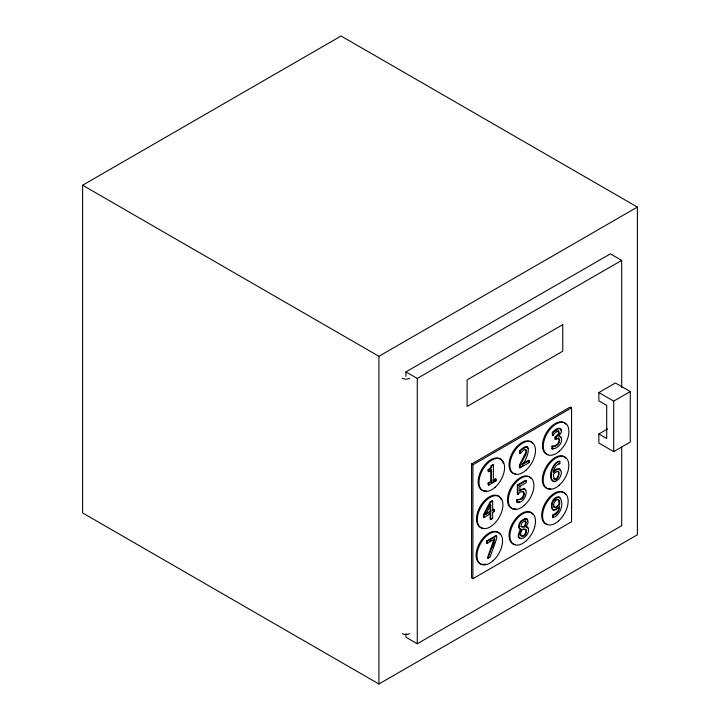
<?xml version="1.0" encoding="UTF-8"?>
<svg xmlns="http://www.w3.org/2000/svg" width="720" height="720" viewBox="0 0 720 720"><rect width="100%" height="100%" fill="white"/><g stroke="black" fill="none" stroke-linecap="round" stroke-linejoin="round"><path stroke-width="1.08" d="M493.362 480.645L493.362 464.967L492.768 464.625L491.202 465.525L490.374 467.928L488.097 469.755L488.097 471.339L488.691 471.681L491.418 470.106L491.418 481.761L488.691 483.345L488.097 482.994L488.097 484.776L488.691 485.118L496.035 480.879L496.035 479.097L495.441 478.755L492.768 480.303L493.362 480.645L496.035 479.097M493.362 464.967L491.796 465.876L490.968 468.27L488.691 470.097L488.691 471.681M558.792 507.474C559.611 512.856 552.267 513.387 552.546 517.347L553.14 517.689C560.601 515.196 565.2 501.912 558.702 496.845C548.478 496.62 549.495 518.778 559.521 506.421C559.566 510.129 556.776 515.934 552.546 515.115M492.804 547.416L494.613 542.259M494.298 538.596L487.395 557.928L487.989 558.27L490.14 557.028L496.656 538.479L496.656 535.878L496.062 535.536L486.504 541.053L486.504 543.096L487.098 543.438L494.892 538.947L487.989 558.27M490.716 504.945L485.64 514.674L490.716 511.74L490.716 504.945L490.122 504.603L490.122 511.398L485.892 513.846M490.716 513.612L490.122 513.27L490.122 519.255L490.716 519.597L490.716 513.612L484.065 517.455L483.471 517.113L483.471 514.656L490.203 501.813L492.066 500.733L492.66 501.084L492.66 510.624L492.066 510.282L493.857 509.247L494.451 509.589L494.451 511.461L492.66 512.496L492.066 512.145M484.065 517.455L484.065 515.007L490.797 502.155L492.66 501.084M522.234 463.95L528.714 460.206L529.308 460.548L529.308 462.546L520.011 467.91L519.417 467.568L519.417 465.129L525.861 452.376L525.825 449.748L524.466 449.1M520.011 467.91L520.011 465.471L525.987 454.329L526.617 451.251L525.879 449.496C522.981 448.641 521.811 453.663 519.732 453.159L519.732 450.684C533.673 437.652 527.814 459.774 521.901 464.823L529.308 460.548M519.732 453.159L520.479 452.25M527.112 527.103L525.951 526.905L528.102 522.729L527.553 519.363L524.97 518.571L521.325 520.695A6.12 3.537 -60 0 0 519.3 523.539L518.58 526.527L519.12 528.435C524.727 528.795 513.783 538.155 521.676 538.65C526.104 537.534 530.073 531.963 527.949 527.553L526.509 526.752M553.077 435.123L555.642 432.279L558.576 430.974L559.359 432.396L558.882 434.43L556.29 437.094L555.03 437.13L555.03 439.074L555.624 439.416L558.747 438.228C561.933 441.837 556.11 448.236 551.952 446.13L551.952 448.596L552.546 448.938C558.09 448.821 564.03 441.594 560.646 436.599C555.696 437.355 563.868 432.207 561.069 429.309C558.333 426.24 554.346 430.344 552.366 432.387L552.366 434.853L553.077 435.123L552.366 434.853M553.356 471.798C556.065 466.155 563.688 469.359 560.772 475.227A6.777 3.915 -60 0 1 559.026 478.836C547.128 490.671 550.431 461.637 559.854 461.448L559.854 463.68C555.714 464.4 553.626 468.891 553.464 472.725L556.596 469.701L559.521 469.035M552.96 435.195L552.96 432.729L556.893 429.381L560.061 428.535L560.808 430.632M520.326 453.501L520.326 451.026L522.063 449.316L525.177 447.255L527.481 447.129M554.895 500.31L556.02 499.41M557.388 507.888L555.795 509.103M519.291 485.973L519.885 486.315L526.194 482.679L526.194 480.627L525.6 480.285L517.338 485.055L517.338 494.019L517.932 494.361C520.812 489.906 526.842 491.382 523.467 496.881C522.621 501.561 515.259 497.646 516.726 502.182L517.32 502.524C525.942 503.874 531.126 483.012 519.291 490.599L519.885 490.941L523.206 489.159L524.745 489.132M82.611 185.22L341.073 36L637.389 207.072L637.389 534.78L378.927 684L82.611 512.928L82.611 185.22L378.927 356.292L637.389 207.072M405.945 376.389L405.945 371.889L610.371 253.863L621.693 260.406L621.693 387.441M405.945 371.889L417.276 378.432L621.693 260.406M471.555 464.013L570.204 407.052L571.554 407.835L571.554 521.748L472.896 578.7L471.555 577.926L471.555 464.013L472.896 464.787L571.554 407.835M598.86 433.953L606.699 438.48L606.699 405.414L598.86 400.887L598.86 392.553L615.42 382.995L630.27 391.572L630.27 442.062L613.71 451.62L598.86 443.043L598.86 433.953L607.626 428.886M598.86 392.553L613.71 401.13L630.27 391.572M555.03 437.13L558.288 434.088L558.549 431.055M555.03 439.074L557.145 437.985M488.097 482.994L490.824 481.419L491.418 481.761M551.952 446.13C556.137 446.949 560.592 442.035 558.531 438.084M491.769 482.652L494.523 481.059M519.417 467.568L523.134 465.426M517.338 485.055L517.932 485.406L526.194 480.627M558.378 463.527L559.26 463.338M559.764 463.734L559.17 463.392M492.66 510.624L494.451 509.589M516.726 499.716L517.455 499.977M490.716 519.597L492.66 518.472L492.66 512.496M486.504 541.053L487.098 541.395L496.656 535.878M489.429 541.413L491.373 540.288M405.945 633.834L405.945 637.209L417.276 643.752L621.693 525.726L621.693 447.03M556.137 431.154L557.127 430.695M518.535 501.849L519.597 501.444M554.805 481.419C545.958 480.456 552.276 462.348 559.26 461.106L559.854 461.448M551.952 448.596L553.824 448.272M554.265 509.778L552.879 509.76M523.269 528.939L526.185 529.704C528.219 538.641 516.051 538.2 522.576 529.416L525.654 529.38M521.082 538.308C514.26 538.389 521.829 529.245 519.795 528.903M554.328 507.429L556.236 506.934L558.945 504.414L558.702 500.562L557.919 499.293M516.861 499.635C521.136 500.436 525.069 495.351 523.161 491.481M559.044 436.077L560.808 437.103M527.013 519.012L524.691 519.183L521.919 521.037A6.12 3.537 -60 0 0 519.894 523.881L519.174 526.869L519.714 528.786M521.073 535.932C524.259 536.868 526.905 532.035 525.591 529.362M552.366 432.387L552.96 432.729M519.732 450.684L520.326 451.026M519.84 453.096L520.434 453.438M528.714 462.204L529.308 462.546M519.417 465.129L520.011 465.471M491.202 465.525L491.796 465.876M491.418 470.106L490.824 469.764L490.824 481.419M488.097 469.755L488.691 470.097M495.441 480.537L496.035 480.879M552.645 515.052L553.239 515.394M490.203 501.813L490.797 502.155M493.857 511.119L494.451 511.461M490.122 511.398L490.716 511.74M520.767 529.119L521.361 529.533M492.066 518.13L492.66 518.472M483.471 514.656L484.065 515.007M560.07 497.835L559.377 497.133C553.86 497.43 550.08 505.053 552.762 509.706M553.482 478.674C556.947 481.095 559.944 473.949 557.946 471.321M524.997 520.749L525.591 523.359L524.16 526.671L521.415 526.653A3.051 1.764 -60 0 1 520.965 526.347M524.808 489.141L525.591 490.725M526.959 519.021L527.652 521.136M559.647 469.098L560.466 470.844M554.454 507.474C550.953 501.885 561.114 494.514 559.539 504.756L555.795 507.753L553.86 507.132L553.293 504.981M527.409 447.192L528.012 448.596M527.355 527.211L527.859 528.084M520.245 533.799L520.452 535.122M613.71 401.13L613.71 451.62M555.624 437.481L555.624 439.416M553.14 515.457L553.14 517.689M552.546 446.472L552.546 448.938M519.885 486.315L519.885 490.941M517.932 485.406L517.932 494.361M517.32 500.058L517.32 502.524M488.691 483.345L488.691 485.118M487.098 541.395L487.098 543.438M472.896 464.787L472.896 578.7M417.276 378.432L417.276 643.752M378.927 356.292L378.927 684M486.54 490.824A18.09 10.449 -60 0 1 482.274 468.522A18.09 10.449 -60 0 1 503.271 463.464M515.412 473.85A18.09 10.449 -60 0 1 512.766 452.142A18.09 10.449 -60 0 1 532.89 443.583M547.893 454.644A18.09 10.449 -60 0 1 546.579 432.405A18.09 10.449 -60 0 1 566.307 424.53M550.755 488.682A18.09 10.449 -60 0 1 545.328 468.441A18.09 10.449 -60 0 1 566.208 458.496M547.137 524.322A18.09 10.449 -60 0 1 545.832 502.083A18.09 10.449 -60 0 1 565.551 494.199M485.586 564.084A18.09 10.449 -60 0 1 478.746 544.779A18.09 10.449 -60 0 1 499.977 534.123M482.859 528.129A18.09 10.449 -60 0 1 481.032 505.08A18.09 10.449 -60 0 1 501.273 499.653M515.871 508.824A18.09 10.449 -60 0 1 510.444 488.583A18.09 10.449 -60 0 1 531.315 478.638M515.439 544.599A18.09 10.449 -60 0 1 512.793 522.891A18.09 10.449 -60 0 1 532.908 514.332M409.626 378.261A5.211 3.006 0 0 1 402.264 378.261M409.626 633.627A5.211 3.006 0 0 1 402.264 633.627M553.428 474.894C555.093 491.013 565.281 462.213 553.464 474.381L553.428 474.894M526.266 522.648L524.754 527.013L522.009 526.995A3.051 1.764 -60 0 1 521.199 525.438L521.901 523.134L523.71 521.397L525.591 521.091L526.266 522.648M562.752 324.657L467.109 379.881L467.109 406.449L562.752 351.225L562.752 324.657M495.099 487.278A18.09 10.449 -60 0 0 500.832 459.252A18.09 10.449 -60 0 0 479.43 478.233A18.09 10.449 -60 0 0 495.099 487.278M525.996 470.223A18.09 10.449 -60 0 0 531.729 442.197A18.09 10.449 -60 0 0 510.327 461.178A18.09 10.449 -60 0 0 525.996 470.223M559.404 451.17A18.09 10.449 -60 0 0 565.146 423.144A18.09 10.449 -60 0 0 543.744 442.125A18.09 10.449 -60 0 0 559.404 451.17M559.314 485.136A18.09 10.449 -60 0 0 565.047 457.11A18.09 10.449 -60 0 0 543.645 476.091A18.09 10.449 -60 0 0 559.314 485.136M558.657 520.839A18.09 10.449 -60 0 0 564.39 492.822A18.09 10.449 -60 0 0 542.988 511.794A18.09 10.449 -60 0 0 558.657 520.839M493.074 560.763A18.09 10.449 -60 0 0 498.807 532.746A18.09 10.449 -60 0 0 477.405 551.718A18.09 10.449 -60 0 0 493.074 560.763M493.434 524.502A18.09 10.449 -60 0 0 499.167 496.485A18.09 10.449 -60 0 0 477.765 515.457A18.09 10.449 -60 0 0 493.434 524.502M524.421 505.278A18.09 10.449 -60 0 0 530.154 477.252A18.09 10.449 -60 0 0 508.752 496.233A18.09 10.449 -60 0 0 524.421 505.278M526.014 540.972A18.09 10.449 -60 0 0 531.747 512.946A18.09 10.449 -60 0 0 510.345 531.927A18.09 10.449 -60 0 0 526.014 540.972"/></g></svg>
